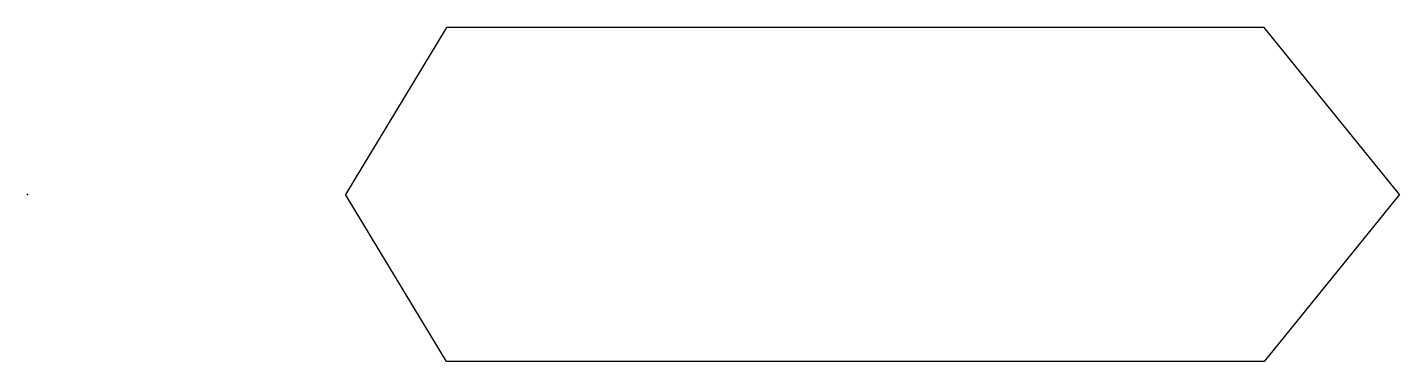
# Model space of a CAD drawing. Header units: millimetres. Extents: x 0 to 1876, y -228 to 228.
import ezdxf

# ---------------------------------------------------------------- set-up
doc = ezdxf.new("R2010")
doc.units = ezdxf.units.MM
doc.header["$MEASUREMENT"] = 0

msp = doc.modelspace()

# ---------------------------------------------------------------- linework, layer by layer
for p, q in [((573.1, 228.3), (434.8, 0)), ((1691.5, 228.3), (573.1, 228.3)), ((1876.5, 0), (1691.5, 228.3)), ((573.1, -228.3), (434.8, 0)), ((1876.5, 0), (1691.5, -228.3)), ((1691.5, -228.3), (573.1, -228.3))]:
    msp.add_line(p, q)
msp.add_point((0, 0))

doc.saveas('drawing.dxf')
